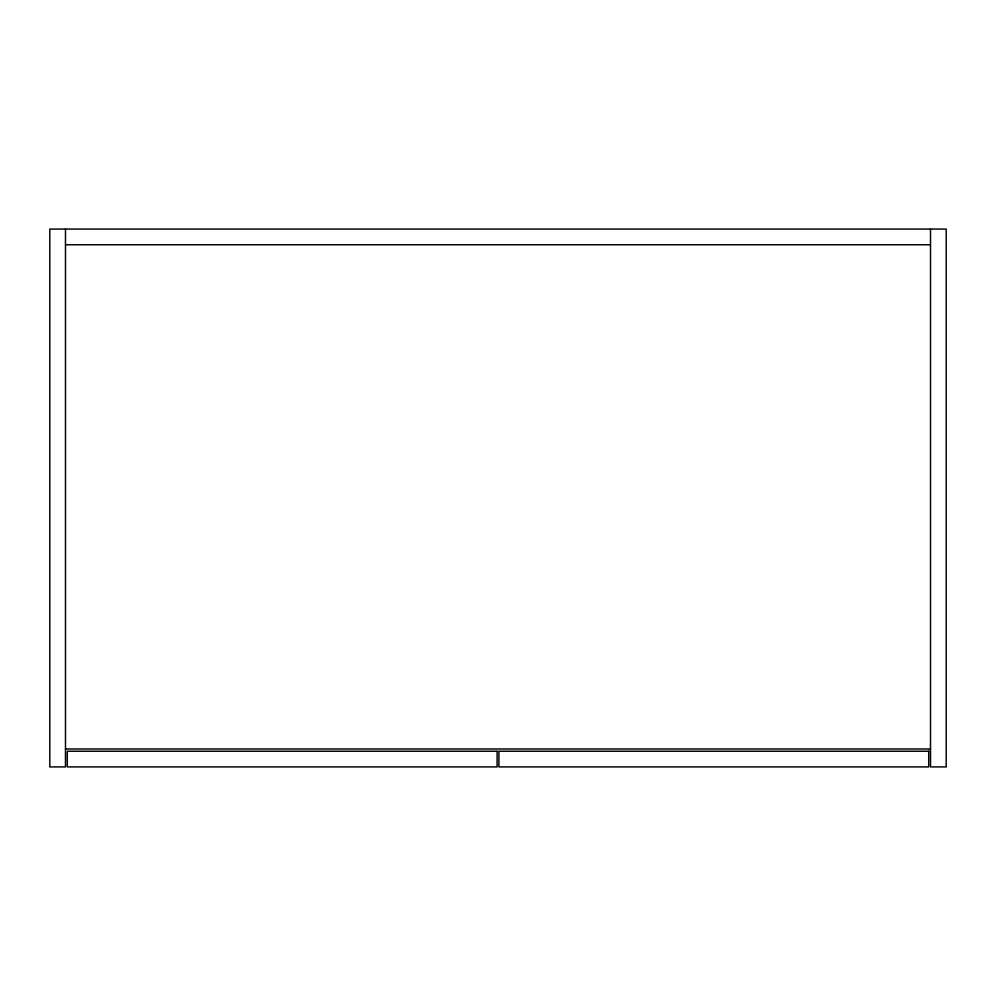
<?xml version="1.0" encoding="UTF-8"?>
<svg xmlns="http://www.w3.org/2000/svg" width="996" height="996" viewBox="0 0 996 996"><rect width="100%" height="100%" fill="white"/><g stroke="black" fill="none" stroke-linecap="round" stroke-linejoin="round"><path stroke-width="1.49" d="M65.487 244.767L930.513 244.767M65.487 748.992L930.513 748.992M930.513 229.08L930.513 766.92L946.2 766.92L946.2 229.08L49.8 229.08L49.8 766.92L65.487 766.92L65.487 229.08M497.104 751.233L67.28 751.233L67.28 766.92L497.104 766.92L497.104 751.233M928.72 751.233L498.896 751.233L498.896 766.92L928.72 766.92L928.72 751.233"/></g></svg>
